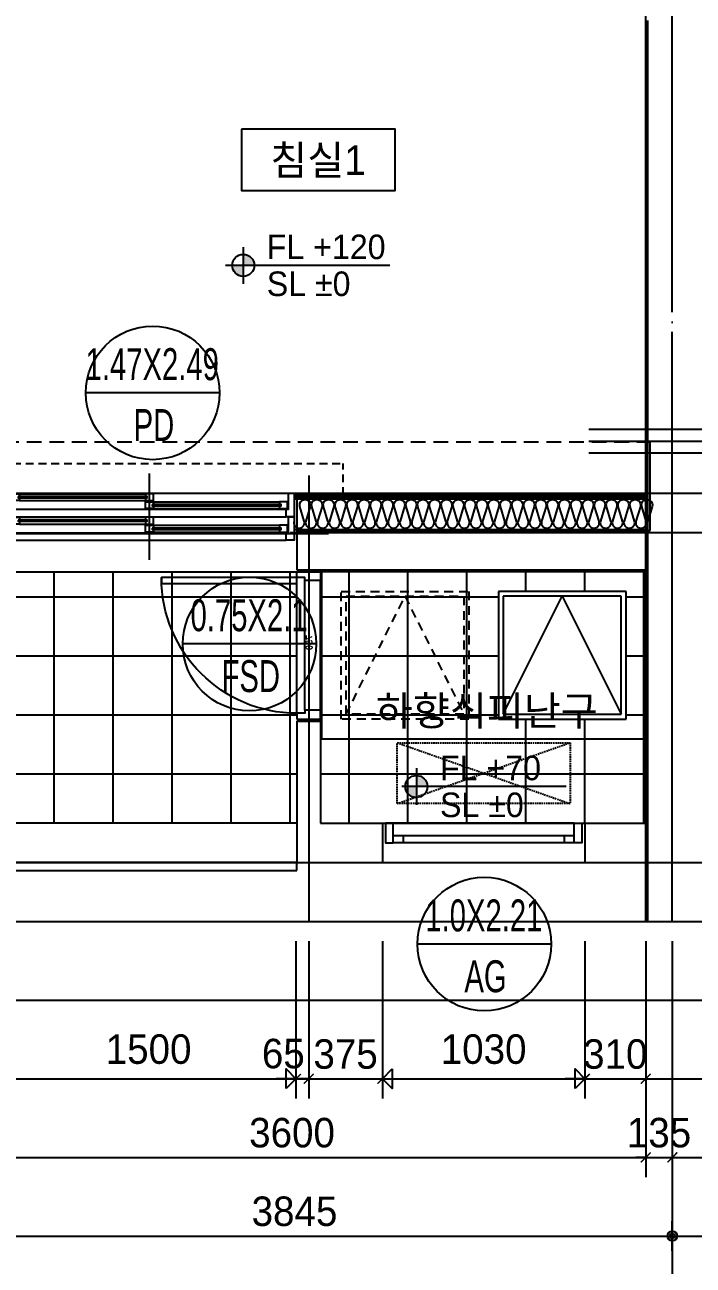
# Model space of a CAD drawing. Header units: millimetres. Extents: x -24416 to 92204, y -190080 to 23760.
# Drawn here: x 29871 to 33272, y -124154 to -117843 of the extents above; entities that cross this region are included whole.
import ezdxf
from ezdxf.enums import TextEntityAlignment as Align
from ezdxf.xclip import XClip

# ---------------------------------------------------------------- set-up
doc = ezdxf.new("R2010")
doc.units = ezdxf.units.MM
doc.header["$LTSCALE"] = 50
doc.header["$XCLIPFRAME"] = 0
for name, pattern in [('AUDIT_D_220706163347-0', [0]), ('CEN', [62, 60, -1, 0, -1]), ('H', [1.3, 0.8, -0.5]), ('HD', [2.5, 1.5, -1]), ('HID', [2.3, 1.5, -0.8]), ('평면도(기준)$0$CENTER2', [16.25, 15, -0.5, 0.25, -0.5])]:
    doc.linetypes.add(name, pattern=pattern)
doc.layers.get('defpoints').update_dxf_attribs({"color": 139})
for name, color, linetype in [('A-ELE8', 8, 'Continuous'), ('A-레벨', 7, 'AUDIT_D_220706163347-0'), ('A-창호부호', 4, 'Continuous'), ('AA-XXXX-DIMS', 7, 'Continuous'), ('ARDM', 7, 'Continuous'), ('CEN_CON', 1, 'CEN'), ('CEN_WALL', 12, 'CEN'), ('CONC', 2, 'Continuous'), ('dan1', 7, 'HID'), ('DIM', 7, 'AUDIT_D_220706163347-0'), ('DOOR', 4, 'Continuous'), ('ELE3_CON', 7, 'Continuous'), ('ELE4', 4, 'Continuous'), ('ETC', 7, 'Continuous'), ('INS', 8, 'Continuous'), ('SINA-F-FRAME', 4, 'Continuous'), ('WAL_DRY', 7, 'Continuous'), ('WIN', 4, 'Continuous'), ('X - 단위세대$0$ETC', 6, 'Continuous'), ('바닥타일', 8, 'Continuous'), ('실명', 3, 'AUDIT_D_220706163347-0'), ('실명박스', 7, 'AUDIT_D_220706163347-0'), ('커튼박스', 6, 'Continuous'), ('평면도(기준)$0$1.EC-F-DOOR', 4, 'Continuous'), ('평면도(기준)$0$1.EC-F-DOOR-F', 4, 'Continuous')]:
    doc.layers.add(name, color=color, linetype=linetype)
for name, color, linetype, plot in [('Def-PrintX', 147, 'Continuous', False), ('Defpoint', 135, 'Continuous', False), ('MC', 135, 'Continuous', False), ('X - 단위세대$0$0_임시', 134, 'Continuous', False)]:
    doc.layers.add(name, color=color, linetype=linetype, plot=plot)
doc.styles.add('HAUD01', font='Dotum.ttf')
doc.styles.get("Standard").update_dxf_attribs({"font": 'txt', "bigfont": 'whgtxt.shx'})
doc.styles.add('맑은고딕', font='malgun.ttf', dxfattribs={"width": 0.9})
doc.dimstyles.new('DIM-50', dxfattribs={"dimscale": 50, "dimtxt": 3, "dimasz": 1, "dimexe": 2, "dimexo": 2, "dimgap": 1, "dimtad": 1, "dimdec": 0, "dimzin": 0, "dimdsep": 46, "dimtxsty": '맑은고딕', "dimblk1": 'DIMDOT', "dimblk2": 'DIMDOT', "dimsah": 1, "dimcen": 0.09, "dimdle": 2, "dimclrd": 7, "dimclre": 7, "dimclrt": 3, "dimadec": 0, "dimazin": 0, "dimtfac": 1, "dimtdec": 0, "dimtix": 1, "dimtmove": 2, "dimatfit": 3, "dimldrblk": 'DIMDOT', "dimfxl": 1, "dimtolj": 1, "dimtzin": 0, "dimarcsym": 0})
doc.dimstyles.new('MCDIM-50', dxfattribs={"dimscale": 50, "dimtxt": 3, "dimasz": 1, "dimexe": 2, "dimexo": 2, "dimgap": 1, "dimtad": 1, "dimdec": 0, "dimzin": 0, "dimdsep": 46, "dimtxsty": '맑은고딕', "dimblk1": 'ARCHTICK', "dimblk2": 'ARCHTICK', "dimsah": 1, "dimcen": 0.09, "dimdle": 2, "dimclrd": 7, "dimclre": 7, "dimclrt": 3, "dimadec": 0, "dimazin": 0, "dimtfac": 1, "dimtdec": 0, "dimtix": 1, "dimtmove": 2, "dimatfit": 3, "dimldrblk": 'ARCHTICK', "dimfxl": 1, "dimtolj": 1, "dimtzin": 0, "dimarcsym": 0})
doc.dimstyles.new('외부100-win', dxfattribs={"dimscale": 50, "dimtxt": 3, "dimasz": 1, "dimexe": 2, "dimexo": 2.5, "dimgap": 1.5, "dimtad": 1, "dimdec": 0, "dimzin": 0, "dimdsep": 46, "dimtxsty": '맑은고딕', "dimblk": 'DO2-2', "dimblk1": 'DO2-2', "dimblk2": 'DIMDOT', "dimcen": 0.09, "dimdle": 2, "dimclrd": 7, "dimclre": 7, "dimclrt": 3, "dimadec": 0, "dimazin": 0, "dimtfac": 1, "dimtdec": 0, "dimtix": 1, "dimtmove": 2, "dimatfit": 3, "dimldrblk": 'DO2-2', "dimfxl": 1, "dimtolj": 1, "dimtzin": 0, "dimarcsym": 0})
pattern_1 = [(0, (-317379.7, -137553.74), (0, 300), []), (90, (-317379.7, -137553.74), (-300, 2e-14), [])]

# ---------------------------------------------------------------- blocks, each defined once
blk = doc.blocks.new('A$C4D377245')
at = {"layer": 'A-창호부호'}
blk.add_line((675.4, 345), (14.6, 345), dxfattribs=at)
blk.add_circle((345, 345), 330.4, dxfattribs=at)
blk = doc.blocks.new('실외기창_1000')
at = {"layer": 'WIN', "color": 8}
blk.add_line((960, 100), (40, 100), dxfattribs=at)
at = {"layer": 'WIN'}
for p, q in [((960, 36), (40, 36)), ((960, 0), (40, 0)), ((90, 36), (90, 0)), ((910, 36), (910, 0))]:
    blk.add_line(p, q, dxfattribs=at)
for points in [[(40, 100), (0, 100), (0, 0), (40, 0)], [(960, 100), (1000, 100), (1000, 0), (960, 0)]]:
    blk.add_lwpolyline(points, close=True, dxfattribs=at)
blk = doc.blocks.new('A$C24669fbc')
at = {"layer": 'Defpoint'}
blk.add_lwpolyline([(1650, 850), (0, 850), (0, 0), (1650, 0)], close=True, dxfattribs=at)
at = {"layer": 'ETC', "linetype": 'HD', "ltscale": 0.6}
for points in [[(100, 750), (750, 750), (750, 100), (100, 100)], [(125, 725), (725, 725), (725, 125), (125, 125)]]:
    blk.add_lwpolyline(points, close=True, dxfattribs=at)
blk.add_lwpolyline([(125, 125), (425, 725), (725, 125)], dxfattribs=at)
at = {"layer": 'ETC', "linetype": 'HD', "ltscale": 10}
for points in [[(1550, 750), (900, 750), (900, 100), (1550, 100)], [(1525, 725), (925, 725), (925, 125), (1525, 125)]]:
    blk.add_lwpolyline(points, close=True, dxfattribs=at)
blk.add_lwpolyline([(925, 125), (1225, 725), (1525, 125)], dxfattribs=at)
blk = doc.blocks.new('A$C8273e713')
at = {"layer": 'A-ELE8', "linetype": 'HID', "ltscale": 0.1}
for p, q in [((0, 310), (880, 0)), ((0, 0), (880, 310))]:
    blk.add_line(p, q, dxfattribs=at)
blk.add_lwpolyline([(0, 310), (880, 310), (880, 0), (0, 0)], close=True, dxfattribs=at)
blk = doc.blocks.new('SD_750')
at = {"layer": 'DOOR'}
for p, q in [((720, 120), (30, 120)), ((705, 80), (45, 80)), ((705, 0), (45, 0))]:
    blk.add_line(p, q, dxfattribs=at)
for points in [[(30, 120), (30, 810), (60, 810), (60, 120), (30, 120)], [(0, 120), (0, 0), (45, 0), (45, 80), (30, 80), (30, 120), (0, 120)], [(750, 120), (750, 0), (705, 0), (705, 80), (720, 80), (720, 120), (750, 120)]]:
    blk.add_lwpolyline(points, dxfattribs=at)
blk.add_arc((30, 120), 690, 0, 90, dxfattribs=at)
at = {"layer": 'X - 단위세대$0$0_임시'}
for p, q in [((-10, 120), (-10, 0)), ((760, 120), (760, 0))]:
    blk.add_line(p, q, dxfattribs=at)
at = {"layer": 'Def-PrintX'}
blk.add_text('750', height=30, dxfattribs=at).set_placement((360, 58.1), align=Align.MIDDLE)
blk = doc.blocks.new('WIN_이중창_1500')
at = {"layer": 'Defpoint'}
for p, q in [((-15, 240), (-15, 0)), ((1485, 240), (1485, 0))]:
    blk.add_line(p, q, dxfattribs=at)
at = {"layer": 'WIN'}
blk.add_line((735, -100), (735, 340), dxfattribs=at)
at = {"layer": 'WIN', "color": 8}
for p, q in [((1442, 240), (28, 240)), ((715, 196), (73, 196)), ((1397, 237), (755, 237)), ((1397, 202), (755, 202)), ((1430, 158), (40, 158)), ((715, 161), (73, 161)), ((1430, 120), (40, 120)), ((715, 76), (73, 76)), ((1397, 117), (755, 117)), ((1397, 82), (755, 82)), ((1430, 38), (40, 38)), ((1430, 0), (40, 0)), ((715, 41), (73, 41))]:
    blk.add_line(p, q, dxfattribs=at)
at = {"layer": 'WIN'}
for points in [[(40, 158), (28, 158), (28, 240), (0, 240), (0, 120), (40, 120), (40, 158)], [(73, 175.5), (73, 161), (33, 161), (33, 196), (73, 196), (73, 181.5)], [(755, 216.5), (755, 202), (715, 202), (715, 237), (755, 237), (755, 222.5)], [(715, 175.5), (715, 161), (755, 161), (755, 196), (715, 196), (715, 181.5)], [(1404, 222.5), (1404, 216.5), (748, 216.5), (748, 222.5), (1404, 222.5)], [(1397, 216.5), (1397, 202), (1437, 202), (1437, 237), (1397, 237), (1397, 222.5)], [(1430, 158), (1442, 158), (1442, 240), (1470, 240), (1470, 120), (1430, 120), (1430, 158)], [(722, 181.5), (722, 175.5), (66, 175.5), (66, 181.5), (722, 181.5)], [(40, 38), (28, 38), (28, 120), (0, 120), (0, 0), (40, 0), (40, 38)], [(73, 55.5), (73, 41), (33, 41), (33, 76), (73, 76), (73, 61.5)], [(755, 96.5), (755, 82), (715, 82), (715, 117), (755, 117), (755, 102.5)], [(715, 55.5), (715, 41), (755, 41), (755, 76), (715, 76), (715, 61.5)], [(1404, 102.5), (1404, 96.5), (748, 96.5), (748, 102.5), (1404, 102.5)], [(1397, 96.5), (1397, 82), (1437, 82), (1437, 117), (1397, 117), (1397, 102.5)], [(1430, 38), (1442, 38), (1442, 120), (1470, 120), (1470, 0), (1430, 0), (1430, 38)], [(722, 61.5), (722, 55.5), (66, 55.5), (66, 61.5), (722, 61.5)]]:
    blk.add_lwpolyline(points, dxfattribs=at)
blk = doc.blocks.new('insul1')
blk.add_lwpolyline([(0, 0.25, 1.344031), (0.35, 0.25), (0.2, 0.75, -1.344031), (0.55, 0.75), (0.4, 0.25)], format="xyb")
blk = doc.blocks.new('A$C65D858C3')
at = {"layer": '평면도(기준)$0$1.EC-F-DOOR', "color": 8}
for points in [[(80.8, 920), (80.8, 970), (260.8, 970), (260.8, 950), (100.8, 950), (100.8, 920)], [(80.8, 863.9), (80.8, 813.9), (260.8, 813.9), (260.8, 833.9), (100.8, 833.9), (100.8, 863.9)]]:
    blk.add_lwpolyline(points, dxfattribs=at)
at = {"layer": '평면도(기준)$0$1.EC-F-DOOR'}
blk.add_lwpolyline([(840.4, 910), (0.8, 910), (0.8, 874), (840.4, 874), (840.4, 910)], dxfattribs=at)
at = {"layer": '평면도(기준)$0$1.EC-F-DOOR', "color": 8}
for points in [[(120.8, 910), (60.8, 910), (60.8, 920), (120.8, 920)], [(120.8, 874), (60.8, 874), (60.8, 864), (120.8, 864)]]:
    blk.add_lwpolyline(points, close=True, dxfattribs=at)
at = {"layer": '평면도(기준)$0$1.EC-F-DOOR', "color": 1, "linetype": '평면도(기준)$0$CENTER2', "ltscale": 6}
blk.add_arc((840.6, 910.6), 840.6, 182.49818, 269.98243, dxfattribs=at)
at = {"layer": '평면도(기준)$0$1.EC-F-DOOR-F'}
for points in [[(828.4, 980), (828.4, 920), (840.4, 920), (840.4, 980)], [(1050.4, 920), (1050.4, 940), (1050.4, 980), (1068.4, 980), (1068.4, 920)], [(1050.4, 940), (1050.4, 910), (840.4, 910), (840.4, 940)], [(1040.4, 910), (1040.4, 900), (880.4, 900), (880.4, 910)], [(1050.4, 40), (1050.4, 70), (840.4, 70), (840.4, 40)], [(1040.4, 70), (1040.4, 80), (880.4, 80), (880.4, 70)], [(828.4, 60), (828.4, 0), (840.4, 0), (840.4, 60)]]:
    blk.add_lwpolyline(points, close=True, dxfattribs=at)
blk.add_lwpolyline([(1068.4, 0), (1068.4, 60), (1050.4, 60), (1050.4, 10), (1065.4, 10), (1065.4, 0), (1068.4, 0)], dxfattribs=at)
blk = doc.blocks.new('U-121A(기본)', base_point=(-97042.6, -98978.4))
at = {"layer": '바닥타일'}
h = blk.add_hatch(dxfattribs=at)
h.set_pattern_fill('_USER', color=256, scale=300, double=1, pattern_type=0)
h.set_pattern_definition(pattern_1)
h.paths.add_polyline_path([(-98952.6, -98778.4), (-98952.6, -97498.4), (-100597.6, -97498.4), (-100597.6, -97673.4), (-108307.6, -97673.4), (-108307.6, -98778.4)])
h = blk.add_hatch(dxfattribs=at)
h.set_pattern_fill('_USER', color=256, scale=300, double=1, pattern_type=0)
h.set_pattern_definition(pattern_1)
h.paths.add_polyline_path([(-97927.6, -98248.4), (-97927.6, -97598.4), (-97277.6, -97598.4), (-97277.6, -98248.4)], flags=16)
h.paths.add_polyline_path([(-97902.6, -98223.4), (-97902.6, -97623.4), (-97602.6, -97623.4)], flags=0)
h.paths.add_polyline_path([(-97902.6, -98223.4), (-97902.6, -97623.4), (-97602.6, -97623.4)], flags=0)
h.paths.add_polyline_path([(-97167.6, -98778.4), (-97167.6, -97488.4), (-98832.6, -97488.4), (-98832.6, -98778.4)])
at = {"layer": 'CEN_CON'}
for p, q in [((-97042.6, -99278.4), (-97042.6, -88643.4)), ((-98987.6, -97298.4), (-96437.6, -97298.4)), ((-111072.6, -98978.4), (-96437.6, -98978.4))]:
    blk.add_line(p, q, dxfattribs=at)
at = {"layer": 'CEN_WALL'}
for p, q in [((-98892.6, -97008.4), (-98892.6, -99278.4)), ((-101097.6, -97303.4), (-98792.6, -97303.4))]:
    blk.add_line(p, q, dxfattribs=at)
at = {"layer": 'CONC'}
for p, q in [((-98952.6, -97288.4), (-97167.6, -97288.4)), ((-98952.6, -97288.4), (-98952.6, -97488.4)), ((-98952.6, -97488.4), (-97167.6, -97488.4)), ((-97167.6, -98778.4), (-97167.6, -97488.4)), ((-98952.6, -98258.4), (-98952.6, -98778.4)), ((-98832.6, -98258.4), (-98952.6, -98258.4)), ((-98832.6, -98258.4), (-98832.6, -98778.4)), ((-98952.6, -98778.4), (-98952.6, -98978.4)), ((-98832.6, -98778.4), (-98517.6, -98778.4)), ((-98517.6, -98778.4), (-98517.6, -98978.4)), ((-97487.6, -98778.4), (-97167.6, -98778.4)), ((-97487.6, -98778.4), (-97487.6, -98978.4)), ((-98952.6, -98978.4), (-98517.6, -98978.4)), ((-97487.6, -98978.4), (-97167.6, -98978.4))]:
    blk.add_line(p, q, dxfattribs=at)
at = {"layer": 'dan1'}
blk.add_lwpolyline([(-100787.6, -96838.4), (-97167.6, -96838.4)], dxfattribs=at)
at = {"layer": 'ELE3_CON'}
for p, q in [((-98952.6, -98778.4), (-100452.6, -98778.4)), ((-98517.6, -98778.4), (-97487.6, -98778.4)), ((-98517.6, -98978.4), (-97487.6, -98978.4))]:
    blk.add_line(p, q, dxfattribs=at)
at = {"layer": 'ELE4'}
blk.add_line((-100432.6, -97498.4), (-98952.6, -97498.4), dxfattribs=at)
at = {"layer": 'INS'}
for p, q in [((-98967.6, -97128.4), (-97167.6, -97128.4)), ((-98967.6, -97283.4), (-97167.6, -97283.4))]:
    blk.add_line(p, q, dxfattribs=at)
at = {"layer": 'MC'}
for p, q in [((-97177.6, -99278.4), (-97177.6, -88643.4)), ((-101097.6, -97098.4), (-96437.6, -97098.4))]:
    blk.add_line(p, q, dxfattribs=at)
at = {"layer": 'WAL_DRY'}
for p, q in [((-98967.6, -97108.4), (-97167.6, -97108.4)), ((-98967.6, -97118.4), (-97167.6, -97118.4))]:
    blk.add_line(p, q, dxfattribs=at)
at = {"layer": 'X - 단위세대$0$ETC'}
blk.add_lwpolyline([(-98952.6, -99018.4), (-98952.6, -98978.4), (-100452.6, -98978.4), (-100452.6, -99018.4), (-98952.6, -99018.4)], dxfattribs=at)
at = {"layer": '커튼박스', "linetype": 'H'}
for p in [(-100787.6, -96948.4), (-98717.6, -97108.4)]:
    blk.add_line(p, (-98717.6, -96948.4), dxfattribs=at)
blk.add_blockref('실외기창_1000', (-98502.6, -98878.4))
at = {"layer": 'A-ELE8', "linetype": 'HID', "ltscale": 0.1}
blk.add_blockref('A$C8273e713', (-98442.6, -98678.4), dxfattribs=at)
at = {"layer": 'DOOR', "xscale": -1, "rotation": 90}
blk.add_blockref('SD_750', (-98832.6, -97498.4), dxfattribs=at)
at = {"layer": 'ETC', "linetype": 'HD', "ltscale": 10}
blk.add_blockref('A$C24669fbc', (-98827.6, -98348.4), dxfattribs=at)
at = {"layer": 'INS', "xscale": 150, "yscale": 150, "zscale": 150, "row_count": 1, "column_count": 30, "row_spacing": 0, "column_spacing": 60}
blk.add_blockref('insul1', (-98967.6, -97278.4), dxfattribs=at)
at = {"layer": 'SINA-F-FRAME', "xscale": -1}
blk.add_blockref('A$C65D858C3', (-99947.2, -94768.4), dxfattribs=at)
at = {"layer": 'WIN', "xscale": -1}
blk.add_blockref('WIN_이중창_1500', (-98967.6, -97338.4), dxfattribs=at)
blk = doc.blocks.new('U-121B(기본)1', base_point=(-58206.9, -129495.9))
at = {"layer": 'CEN_WALL'}
blk.add_line((-83376.9, -124255.9), (-81936.9, -124255.9), dxfattribs=at)
at = {"layer": 'CONC'}
for p, q in [((-83076.9, -124260.9), (-83076.9, -122115.9)), ((-83076.9, -124260.9), (-83063.9, -124260.9)), ((-83063.9, -124710.9), (-83063.9, -124260.9)), ((-83076.9, -129495.9), (-83076.9, -124710.9)), ((-83076.9, -124710.9), (-83063.9, -124710.9))]:
    blk.add_line(p, q, dxfattribs=at)
at = {"layer": 'INS'}
blk.add_line((-83076.9, -124710.9), (-83076.9, -124260.9), dxfattribs=at)
at = {"layer": 'MC'}
for p, q in [((-83376.9, -124195.9), (-81936.9, -124195.9)), ((-83376.9, -124315.9), (-81936.9, -124315.9))]:
    blk.add_line(p, q, dxfattribs=at)
blk = doc.blocks.new('A$Cb33ca4a3')
at = {"layer": 'A-레벨'}
h = blk.add_hatch(color=256, dxfattribs=at)
h.paths.add_polyline_path([(30982, -142883.9), (30982, -142827.6), (30925.7, -142827.6, 0.414214)])
h.paths.add_polyline_path([(30982, -142771.4), (30982, -142827.6), (31038.2, -142827.6, 0.414214)])
h = blk.add_hatch(color=256, dxfattribs=at)
h.paths.add_polyline_path([(31863.6, -145534.9), (31863.6, -145478.7), (31807.4, -145478.7, 0.414214)])
h.paths.add_polyline_path([(31863.6, -145422.4), (31863.6, -145478.7), (31919.9, -145478.7, 0.414214)])
for p, q in [((30982, -142733.9), (30982, -142921.4)), ((31729.1, -142827.6), (30892, -142827.6)), ((31863.6, -145384.9), (31863.6, -145572.4)), ((32625.7, -145478.7), (31788.6, -145478.7))]:
    blk.add_line(p, q, dxfattribs=at)
for centre in [(30982, -142827.6), (31863.6, -145478.7)]:
    blk.add_circle(centre, 56.2, dxfattribs=at)
at = {"layer": 'A-레벨', "color": 4, "style": 'HAUD01'}
for s, p in [('FL +120', (31102, -142795.7)), ('SL %%P0', (31102, -142983.4)), ('FL +70', (31983.7, -145446.7)), ('SL %%P0', (31983.7, -145634.5))]:
    blk.add_text(s, height=125, dxfattribs=at).set_placement(p)
blk = doc.blocks.new('DIMDOT')
at = {"layer": 'AA-XXXX-DIMS'}
for p, q in [((0, -1.5), (0, 1.5)), ((-1.5, 0), (1.5, 0))]:
    blk.add_line(p, q, dxfattribs=at)
for radius in [0.5, 0.25]:
    blk.add_circle((0, 0), radius, dxfattribs=at)
blk = doc.blocks.new('*D707')
at = {"layer": 'defpoints', "color": 0, "transparency": 16777216}
for p in [(29320.6, -146165.9), (33165.6, -146165.9), (33165.6, -147765.9)]:
    blk.add_point(p, dxfattribs=at)
at = {"layer": 'DIM', "color": 7, "lineweight": -2, "transparency": 16777216}
for p, q in [((29320.6, -146265.9), (29320.6, -147865.9)), ((33165.6, -146265.9), (33165.6, -147865.9)), ((29370.6, -147765.9), (33115.6, -147765.9))]:
    blk.add_line(p, q, dxfattribs=at)
at = {"layer": 'DIM', "color": 7, "lineweight": -2, "transparency": 16777216, "xscale": 50, "yscale": 50, "zscale": 50, "rotation": 180}
blk.add_blockref('DIMDOT', (29320.6, -147765.9), dxfattribs=at)
at = {"layer": 'DIM', "color": 7, "lineweight": -2, "transparency": 16777216, "xscale": 50, "yscale": 50, "zscale": 50}
blk.add_blockref('DIMDOT', (33165.6, -147765.9), dxfattribs=at)
at = {"layer": 'DIM', "color": 3, "transparency": 16777216, "insert": (31243.1, -147640.8), "char_height": 150, "attachment_point": 5, "style": 'HAUD01'}
blk.add_mtext('\\A1;3845', dxfattribs=at)
blk = doc.blocks.new('*D708')
at = {"layer": 'defpoints', "color": 0, "transparency": 16777216}
for p in [(9130.6, -146165.9), (33165.6, -146165.9), (33165.6, -148165.9)]:
    blk.add_point(p, dxfattribs=at)
at = {"layer": 'DIM', "color": 7, "lineweight": -2, "transparency": 16777216}
for p, q in [((9130.6, -146265.9), (9130.6, -148265.9)), ((33165.6, -146265.9), (33165.6, -148265.9)), ((9180.6, -148165.9), (33115.6, -148165.9))]:
    blk.add_line(p, q, dxfattribs=at)
at = {"layer": 'DIM', "color": 7, "lineweight": -2, "transparency": 16777216, "xscale": 50, "yscale": 50, "zscale": 50, "rotation": 180}
blk.add_blockref('DIMDOT', (9130.6, -148165.9), dxfattribs=at)
at = {"layer": 'DIM', "color": 7, "lineweight": -2, "transparency": 16777216, "xscale": 50, "yscale": 50, "zscale": 50}
blk.add_blockref('DIMDOT', (33165.6, -148165.9), dxfattribs=at)
at = {"layer": 'DIM', "color": 3, "transparency": 16777216, "insert": (21148.1, -148040.8), "char_height": 150, "attachment_point": 5, "style": 'HAUD01'}
blk.add_mtext('\\A1;24035', dxfattribs=at)
blk = doc.blocks.new('_ArchTick')
at = {"color": 0, "linetype": 'ByBlock', "const_width": 0.15}
blk.add_lwpolyline([(-0.5, -0.5), (0.5, 0.5)], dxfattribs=at)
blk = doc.blocks.new('*D725')
at = {"layer": 'defpoints', "color": 0, "linetype": 'ByBlock', "transparency": 16777216}
for p in [(29430.6, -146165.9), (33030.6, -146165.9), (33030.6, -147365.9)]:
    blk.add_point(p, dxfattribs=at)
at = {"layer": 'DIM', "color": 7, "linetype": 'ByBlock', "lineweight": -2, "transparency": 16777216}
for p, q in [((29430.6, -146265.9), (29430.6, -147465.9)), ((33030.6, -146265.9), (33030.6, -147465.9)), ((29330.6, -147365.9), (33130.6, -147365.9))]:
    blk.add_line(p, q, dxfattribs=at)
at = {"layer": 'DIM', "color": 7, "linetype": 'ByBlock', "lineweight": -2, "transparency": 16777216, "xscale": 50, "yscale": 50, "zscale": 50, "rotation": 180}
blk.add_blockref('_ArchTick', (29430.6, -147365.9), dxfattribs=at)
at = {"layer": 'DIM', "color": 7, "linetype": 'ByBlock', "lineweight": -2, "transparency": 16777216, "xscale": 50, "yscale": 50, "zscale": 50}
blk.add_blockref('_ArchTick', (33030.6, -147365.9), dxfattribs=at)
at = {"layer": 'DIM', "color": 3, "linetype": 'ByBlock', "transparency": 16777216, "insert": (31230.6, -147240.8), "char_height": 150, "attachment_point": 5, "style": 'HAUD01'}
blk.add_mtext('\\A1;3600', dxfattribs=at)
blk = doc.blocks.new('*D726')
at = {"layer": 'defpoints', "color": 0, "linetype": 'ByBlock', "transparency": 16777216}
for p in [(33030.6, -146165.9), (33165.6, -146165.9), (33165.6, -147365.9)]:
    blk.add_point(p, dxfattribs=at)
at = {"layer": 'DIM', "color": 7, "linetype": 'ByBlock', "lineweight": -2, "transparency": 16777216}
for p, q in [((33030.6, -146265.9), (33030.6, -147465.9)), ((33165.6, -146265.9), (33165.6, -147465.9)), ((33030.6, -147365.9), (32980.6, -147365.9)), ((33030.6, -147365.9), (33165.6, -147365.9)), ((33165.6, -147365.9), (33215.6, -147365.9))]:
    blk.add_line(p, q, dxfattribs=at)
at = {"layer": 'DIM', "color": 7, "linetype": 'ByBlock', "lineweight": -2, "transparency": 16777216, "xscale": 50, "yscale": 50, "zscale": 50}
blk.add_blockref('_ArchTick', (33030.6, -147365.9), dxfattribs=at)
at = {"layer": 'DIM', "color": 7, "linetype": 'ByBlock', "lineweight": -2, "transparency": 16777216, "xscale": 50, "yscale": 50, "zscale": 50, "rotation": 180}
blk.add_blockref('_ArchTick', (33165.6, -147365.9), dxfattribs=at)
at = {"layer": 'DIM', "color": 3, "linetype": 'ByBlock', "transparency": 16777216, "insert": (33098.1, -147240.8), "char_height": 150, "attachment_point": 5, "style": 'HAUD01'}
blk.add_mtext('\\A1;135', dxfattribs=at)
blk = doc.blocks.new('DO2-2')
at = {"layer": 'ARDM'}
blk.add_line((0, 0), (-2, 0), dxfattribs=at)
blk.add_lwpolyline([(-1, -1), (-1, 1), (0, 0)], close=True, dxfattribs=at)
blk = doc.blocks.new('*D743')
at = {"layer": 'defpoints', "color": 0, "linetype": 'ByBlock', "transparency": 16777216}
for p in [(29750.6, -146165.9), (31250.6, -146165.9), (31250.6, -146965.9)]:
    blk.add_point(p, dxfattribs=at)
at = {"layer": 'DIM', "color": 7, "linetype": 'ByBlock', "lineweight": -2, "transparency": 16777216}
for p, q in [((29750.6, -146290.9), (29750.6, -147065.9)), ((31250.6, -146290.9), (31250.6, -147065.9)), ((29800.6, -146965.9), (31200.6, -146965.9))]:
    blk.add_line(p, q, dxfattribs=at)
at = {"layer": 'DIM', "color": 7, "linetype": 'ByBlock', "lineweight": -2, "transparency": 16777216, "xscale": 50, "yscale": 50, "zscale": 50, "rotation": 180}
blk.add_blockref('DO2-2', (29750.6, -146965.9), dxfattribs=at)
at = {"layer": 'DIM', "color": 7, "linetype": 'ByBlock', "lineweight": -2, "transparency": 16777216, "xscale": 50, "yscale": 50, "zscale": 50}
blk.add_blockref('DO2-2', (31250.6, -146965.9), dxfattribs=at)
at = {"layer": 'DIM', "color": 3, "linetype": 'ByBlock', "transparency": 16777216, "insert": (30500.6, -146815.8), "char_height": 150, "attachment_point": 5, "style": 'HAUD01'}
blk.add_mtext('\\A1;1500', dxfattribs=at)
blk = doc.blocks.new('*D744')
at = {"layer": 'defpoints', "color": 0, "linetype": 'ByBlock', "transparency": 16777216}
for p in [(31250.6, -146165.9), (31315.6, -146165.9), (31315.6, -146965.9)]:
    blk.add_point(p, dxfattribs=at)
at = {"layer": 'DIM', "color": 7, "linetype": 'ByBlock', "lineweight": -2, "transparency": 16777216}
for p, q in [((31250.6, -146265.9), (31250.6, -147065.9)), ((31315.6, -146265.9), (31315.6, -147065.9)), ((31250.6, -146965.9), (31200.6, -146965.9)), ((31250.6, -146965.9), (31315.6, -146965.9)), ((31315.6, -146965.9), (31365.6, -146965.9))]:
    blk.add_line(p, q, dxfattribs=at)
at = {"layer": 'DIM', "color": 7, "linetype": 'ByBlock', "lineweight": -2, "transparency": 16777216, "xscale": 50, "yscale": 50, "zscale": 50}
blk.add_blockref('_ArchTick', (31250.6, -146965.9), dxfattribs=at)
at = {"layer": 'DIM', "color": 7, "linetype": 'ByBlock', "lineweight": -2, "transparency": 16777216, "xscale": 50, "yscale": 50, "zscale": 50, "rotation": 180}
blk.add_blockref('_ArchTick', (31315.6, -146965.9), dxfattribs=at)
at = {"layer": 'DIM', "color": 3, "linetype": 'ByBlock', "transparency": 16777216, "insert": (31186.2, -146838.4), "char_height": 150, "attachment_point": 5, "style": 'HAUD01'}
blk.add_mtext('\\A1;65', dxfattribs=at)
blk = doc.blocks.new('*D745')
at = {"layer": 'defpoints', "color": 0, "linetype": 'ByBlock', "transparency": 16777216}
for p in [(31315.6, -146165.9), (31690.6, -146165.9), (31690.6, -146965.9)]:
    blk.add_point(p, dxfattribs=at)
at = {"layer": 'DIM', "color": 7, "linetype": 'ByBlock', "lineweight": -2, "transparency": 16777216}
for p, q in [((31315.6, -146265.9), (31315.6, -147065.9)), ((31690.6, -146265.9), (31690.6, -147065.9)), ((31315.6, -146965.9), (31265.6, -146965.9)), ((31315.6, -146965.9), (31690.6, -146965.9)), ((31690.6, -146965.9), (31740.6, -146965.9))]:
    blk.add_line(p, q, dxfattribs=at)
at = {"layer": 'DIM', "color": 7, "linetype": 'ByBlock', "lineweight": -2, "transparency": 16777216, "xscale": 50, "yscale": 50, "zscale": 50}
blk.add_blockref('_ArchTick', (31315.6, -146965.9), dxfattribs=at)
at = {"layer": 'DIM', "color": 7, "linetype": 'ByBlock', "lineweight": -2, "transparency": 16777216, "xscale": 50, "yscale": 50, "zscale": 50, "rotation": 180}
blk.add_blockref('_ArchTick', (31690.6, -146965.9), dxfattribs=at)
at = {"layer": 'DIM', "color": 3, "linetype": 'ByBlock', "transparency": 16777216, "insert": (31503.1, -146840.8), "char_height": 150, "attachment_point": 5, "style": 'HAUD01'}
blk.add_mtext('\\A1;375', dxfattribs=at)
blk = doc.blocks.new('*D746')
at = {"layer": 'defpoints', "color": 0, "linetype": 'ByBlock', "transparency": 16777216}
for p in [(31690.6, -146165.9), (32720.6, -146165.9), (32720.6, -146965.9)]:
    blk.add_point(p, dxfattribs=at)
at = {"layer": 'DIM', "color": 7, "linetype": 'ByBlock', "lineweight": -2, "transparency": 16777216}
for p, q in [((31690.6, -146290.9), (31690.6, -147065.9)), ((32720.6, -146290.9), (32720.6, -147065.9)), ((31740.6, -146965.9), (32670.6, -146965.9))]:
    blk.add_line(p, q, dxfattribs=at)
at = {"layer": 'DIM', "color": 7, "linetype": 'ByBlock', "lineweight": -2, "transparency": 16777216, "xscale": 50, "yscale": 50, "zscale": 50, "rotation": 180}
blk.add_blockref('DO2-2', (31690.6, -146965.9), dxfattribs=at)
at = {"layer": 'DIM', "color": 7, "linetype": 'ByBlock', "lineweight": -2, "transparency": 16777216, "xscale": 50, "yscale": 50, "zscale": 50}
blk.add_blockref('DO2-2', (32720.6, -146965.9), dxfattribs=at)
at = {"layer": 'DIM', "color": 3, "linetype": 'ByBlock', "transparency": 16777216, "insert": (32205.6, -146815.8), "char_height": 150, "attachment_point": 5, "style": 'HAUD01'}
blk.add_mtext('\\A1;1030', dxfattribs=at)
blk = doc.blocks.new('*D747')
at = {"layer": 'defpoints', "color": 0, "linetype": 'ByBlock', "transparency": 16777216}
for p in [(32720.6, -146165.9), (33030.6, -146165.9), (33030.6, -146965.9)]:
    blk.add_point(p, dxfattribs=at)
at = {"layer": 'DIM', "color": 7, "linetype": 'ByBlock', "lineweight": -2, "transparency": 16777216}
for p, q in [((32720.6, -146265.9), (32720.6, -147065.9)), ((33030.6, -146265.9), (33030.6, -147065.9)), ((32720.6, -146965.9), (32670.6, -146965.9)), ((32720.6, -146965.9), (33030.6, -146965.9)), ((33030.6, -146965.9), (33080.6, -146965.9))]:
    blk.add_line(p, q, dxfattribs=at)
at = {"layer": 'DIM', "color": 7, "linetype": 'ByBlock', "lineweight": -2, "transparency": 16777216, "xscale": 50, "yscale": 50, "zscale": 50}
blk.add_blockref('_ArchTick', (32720.6, -146965.9), dxfattribs=at)
at = {"layer": 'DIM', "color": 7, "linetype": 'ByBlock', "lineweight": -2, "transparency": 16777216, "xscale": 50, "yscale": 50, "zscale": 50, "rotation": 180}
blk.add_blockref('_ArchTick', (33030.6, -146965.9), dxfattribs=at)
at = {"layer": 'DIM', "color": 3, "linetype": 'ByBlock', "transparency": 16777216, "insert": (32875.6, -146840.8), "char_height": 150, "attachment_point": 5, "style": 'HAUD01'}
blk.add_mtext('\\A1;310', dxfattribs=at)
blk = doc.blocks.new('DIM-1108')
at = {"layer": 'DIM'}
for base, p1, picture, middle in [((33165.6, -148165.9), (9130.6, -146165.9), '*D708', (21148.1, -148040.8)), ((33165.6, -147765.9), (29320.6, -146165.9), '*D707', (31243.1, -147640.8))]:
    dim = blk.add_linear_dim(base=base, p1=p1, p2=(33165.6, -146165.9), angle=180, dimstyle='DIM-50', override={"dimscale": 50, "dimtxsty": 'HAUD01'}, dxfattribs=at)
    dim.commit()
    dim.dimension.update_dxf_attribs({"geometry": picture, "text_midpoint": middle})
at = {"layer": 'DIM', "linetype": 'ByBlock'}
for base, p1, p2, dimstyle, picture, middle in [((33030.6, -147365.9), (29430.6, -146165.9), (33030.6, -146165.9), 'MCDIM-50', '*D725', (31230.6, -147240.8)), ((31250.6, -146965.9), (29750.6, -146165.9), (31250.6, -146165.9), '외부100-win', '*D743', (30500.6, -146815.8)), ((31690.6, -146965.9), (31315.6, -146165.9), (31690.6, -146165.9), 'MCDIM-50', '*D745', (31503.1, -146840.8)), ((32720.6, -146965.9), (31690.6, -146165.9), (32720.6, -146165.9), '외부100-win', '*D746', (32205.6, -146815.8)), ((33030.6, -146965.9), (32720.6, -146165.9), (33030.6, -146165.9), 'MCDIM-50', '*D747', (32875.6, -146840.8)), ((33165.6, -147365.9), (33030.6, -146165.9), (33165.6, -146165.9), 'MCDIM-50', '*D726', (33098.1, -147240.8))]:
    dim = blk.add_linear_dim(base=base, p1=p1, p2=p2, angle=180, dimstyle=dimstyle, override={"dimtxsty": 'HAUD01'}, dxfattribs=at)
    dim.commit()
    dim.dimension.update_dxf_attribs({"geometry": picture, "text_midpoint": middle})
dim = blk.add_linear_dim(base=(31315.6, -146965.9), p1=(31250.6, -146165.9), p2=(31315.6, -146165.9), angle=180, dimstyle='MCDIM-50', override={"dimtxsty": 'HAUD01'}, dxfattribs=at)
dim.commit()
dim.dimension.update_dxf_attribs({"geometry": '*D744', "text_midpoint": (31186.2, -146838.4), "dimtype": 128})

msp = doc.modelspace()

# ---------------------------------------------------------------- linework, layer by layer
at = {"layer": 'defpoints'}
for points in [[(35966.1, -107430.9), (2900.6, -107430.9), (2900.6, -124005.9), (35966.1, -124005.9)], [(35566.1, -107830.9), (3300.6, -107830.9), (3300.6, -123605.9), (35566.1, -123605.9)], [(35166.1, -108230.9), (3700.6, -108230.9), (3700.6, -123205.9), (35166.1, -123205.9)], [(34766.1, -108630.9), (4100.6, -108630.9), (4100.6, -122805.9), (34766.1, -122805.9)], [(34366.1, -109030.9), (4500.6, -109030.9), (4500.6, -122405.9), (34366.1, -122405.9)]]:
    msp.add_lwpolyline(points, close=True, dxfattribs=at)
at = {"layer": '실명박스'}
msp.add_lwpolyline([(30973.4, -118374.7), (30973.4, -118687.2), (31755, -118687.2), (31755, -118374.7)], close=True, dxfattribs=at)

# ---------------------------------------------------------------- block references
for name, p in [('DIM-1108', (0, 23760)), ('U-121A(기본)', (33165.6, -122105.9))]:
    msp.add_blockref(name, p)
ref = msp.add_blockref('U-121B(기본)1', (57910.6, -125200.9))
XClip(ref).set_block_clipping_path([(-111616.9138503033, -126700.852294269), (-81751.3515025216, -113325.8522942689)])
at = {"layer": 'A-창호부호'}
msp.add_blockref('A$Cb33ca4a3', (0, 23760), dxfattribs=at)
at = {"layer": 'A-창호부호', "xscale": 1.028985507291509, "yscale": 1.028985507291509, "zscale": 1.028985507291509}
for p in [(30166.4, -120070.9), (30659.1, -121348.4), (31853.8, -122875.5)]:
    msp.add_blockref('A$C4D377245', p, dxfattribs=at)

# ---------------------------------------------------------------- texts
at = {"layer": 'A-창호부호', "color": 6, "style": 'HAUD01', "width": 0.7}
for s, p in [('1.47X2.49', (30519.3, -119569.9)), ('PD', (30527.9, -119879.5)), ('0.75X2.1', (31012, -120847.4)), ('FSD', (31020.6, -121157)), ('1.0X2.21', (32206.7, -122374.5)), ('AG', (32215.3, -122684.1))]:
    msp.add_text(s, height=162.5, dxfattribs=at).set_placement(p, align=Align.MIDDLE)
at = {"layer": '실명', "style": 'HAUD01'}
for s, p in [('침실1', (31362.8, -118528.7)), ('하향식피난구', (32221.7, -121330.9))]:
    msp.add_text(s, height=150, dxfattribs=at).set_placement(p, align=Align.MIDDLE)

doc.saveas('drawing.dxf')
